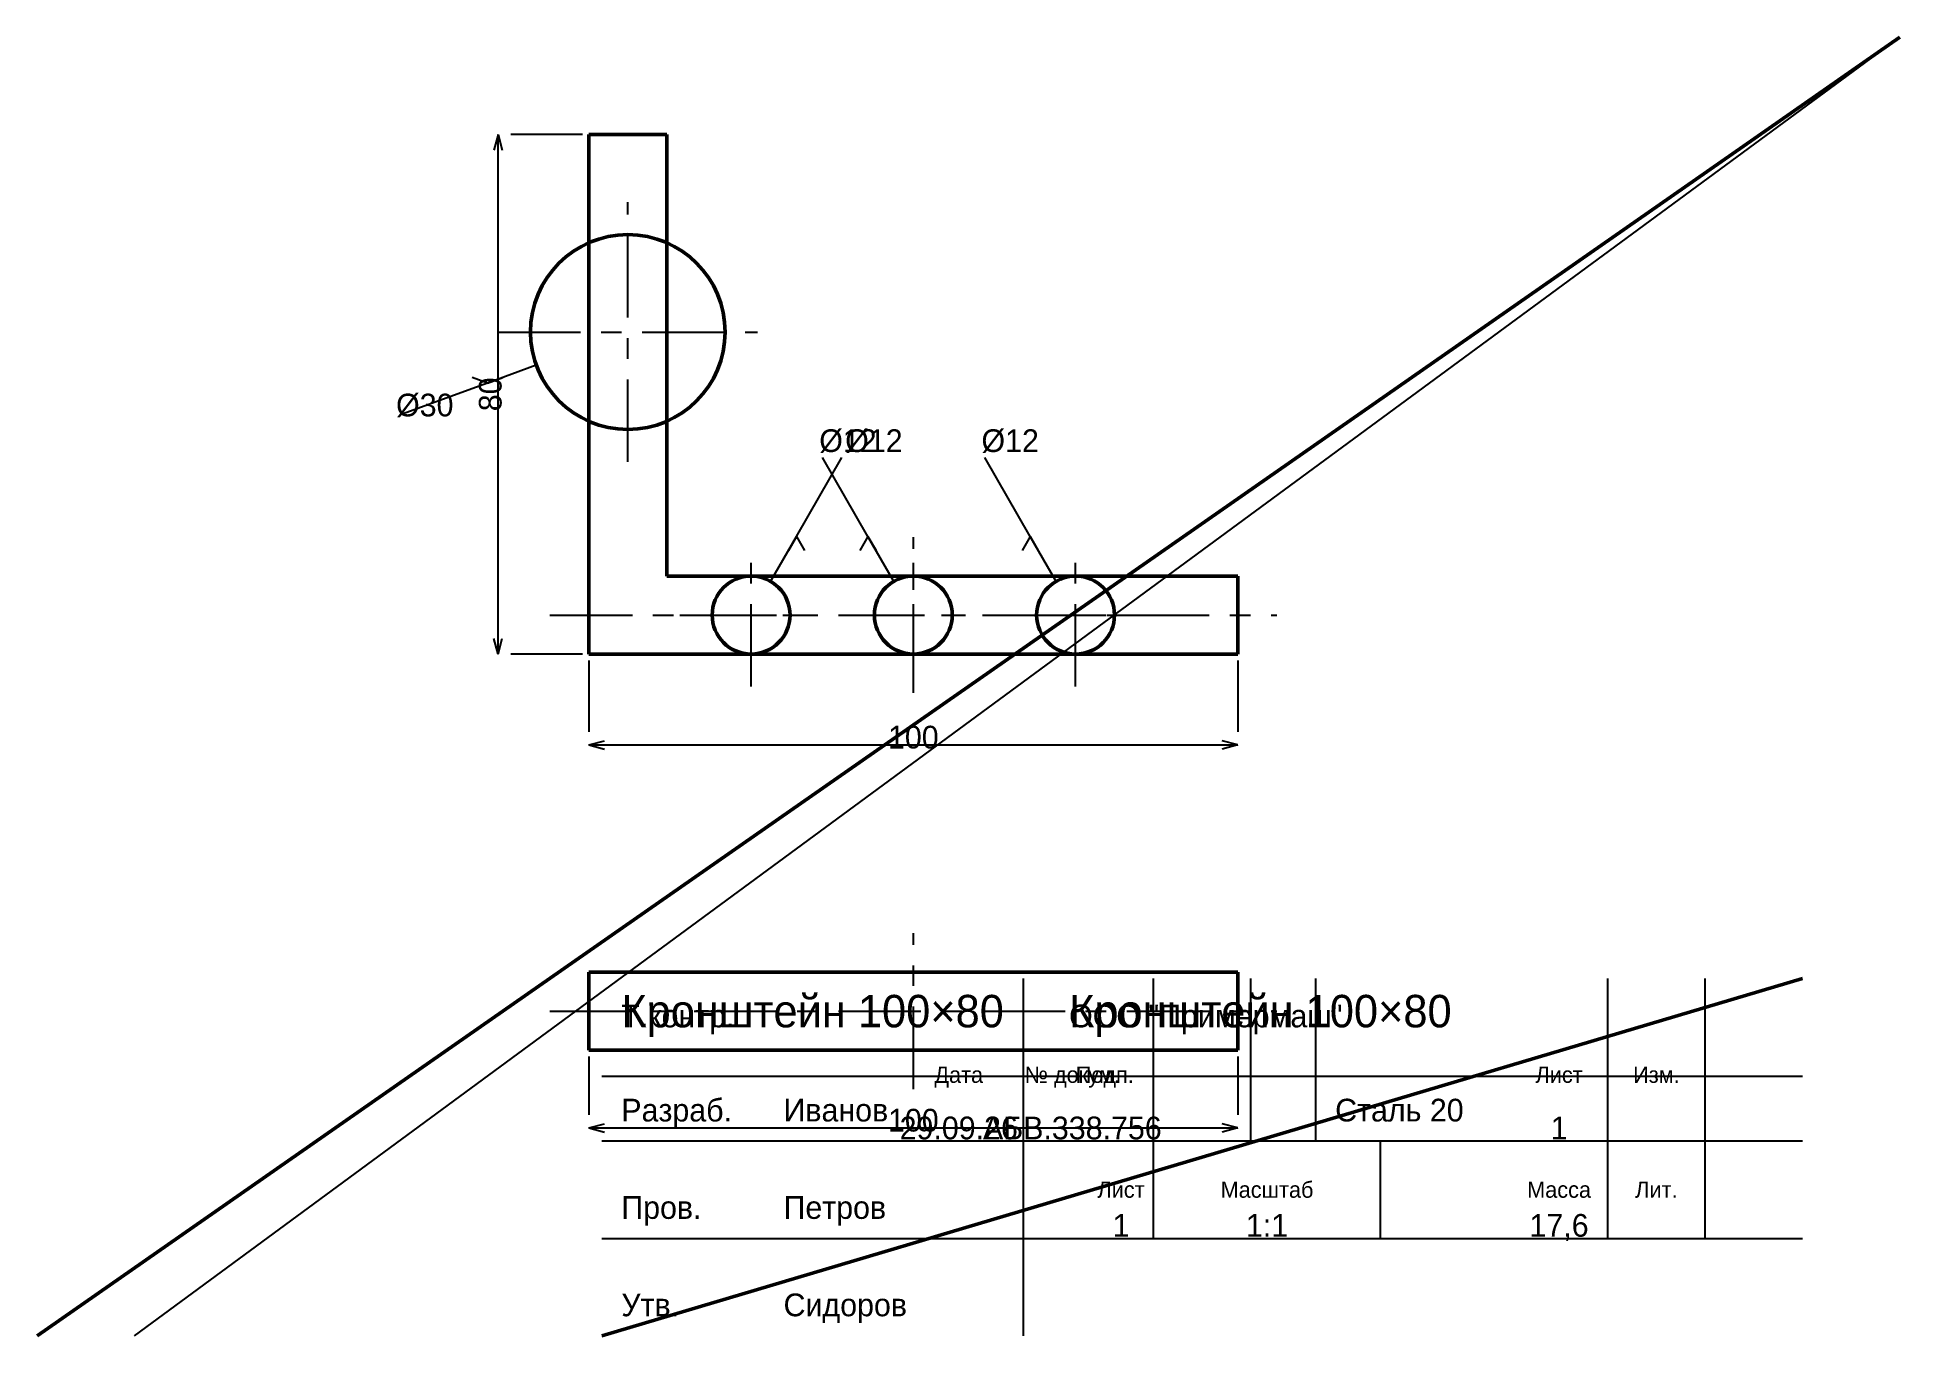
# Model space of a CAD drawing. Header units: millimetres. Extents: x 5 to 292, y 5 to 205.
import ezdxf
from ezdxf.enums import TextEntityAlignment as Align

# ---------------------------------------------------------------- set-up
doc = ezdxf.new("R2010")
doc.units = ezdxf.units.MM
doc.linetypes.add('CENTER', pattern=[22.225, 12.7, -3.175, 3.175, -3.175])
doc.linetypes.add('DASHED', pattern=[9, 6, -3])
for name, color, linetype, lineweight in [('AXIS', 7, 'CENTER', 25), ('DIMS', 7, 'CONTINUOUS', 25), ('MAIN', 7, 'CONTINUOUS', 50), ('TEXT', 7, 'CONTINUOUS', 25), ('THIN', 7, 'CONTINUOUS', 25)]:
    doc.layers.add(name, color=color, linetype=linetype, lineweight=lineweight)

msp = doc.modelspace()

# ---------------------------------------------------------------- linework, layer by layer
at = {"layer": 'AXIS', "linetype": 'CENTER', "lineweight": 25}
for p, q in [((96, 139.6), (96, 179.6)), ((76, 159.6), (116, 159.6)), ((115, 105), (115, 127)), ((140, 104), (140, 128)), ((140, 105), (140, 127)), ((165, 105), (165, 127)), ((84, 116), (196, 116)), ((104, 116), (126, 116)), ((129, 116), (151, 116)), ((154, 116), (176, 116)), ((140, 43), (140, 67)), ((84, 55), (196, 55))]:
    msp.add_line(p, q, dxfattribs=at)
at = {"layer": 'DIMS', "linetype": 'CONTINUOUS', "lineweight": 25}
for p, q in [((76, 190), (75.353, 187.585)), ((76, 110), (76, 190)), ((76, 190), (76.647, 187.585)), ((89, 190), (78, 190)), ((74.387, 151.734), (72.038, 152.589)), ((81.905, 154.47), (74.387, 151.734)), ((74.387, 151.734), (76.736, 152.589)), ((74.387, 151.734), (61.231, 146.945)), ((122, 128.124), (129, 140.249)), ((133, 128.124), (126, 140.249)), ((158, 128.124), (151, 140.249)), ((118, 121.196), (122, 128.124)), ((122, 128.124), (120.75, 125.959)), ((122, 128.124), (123.25, 125.959)), ((133, 128.124), (131.75, 125.959)), ((137, 121.196), (133, 128.124)), ((133, 128.124), (134.25, 125.959)), ((158, 128.124), (156.75, 125.959)), ((162, 121.196), (158, 128.124)), ((158, 128.124), (159.25, 125.959)), ((76, 110), (75.353, 112.415)), ((76, 110), (76.647, 112.415)), ((89, 110), (78, 110)), ((90, 109), (90, 98)), ((190, 109), (190, 98)), ((90, 96), (92.415, 96.647)), ((90, 96), (190, 96)), ((90, 96), (92.415, 95.353)), ((190, 96), (187.585, 96.647)), ((190, 96), (187.585, 95.353)), ((90, 48), (90, 39)), ((190, 48), (190, 39)), ((90, 37), (92.415, 37.647)), ((190, 37), (187.585, 37.647)), ((90, 37), (190, 37)), ((90, 37), (92.415, 36.353)), ((190, 37), (187.585, 36.353))]:
    msp.add_line(p, q, dxfattribs=at)
at = {"layer": 'MAIN', "linetype": 'CONTINUOUS', "lineweight": 50}
for p, q in [((5, 5), (292, 205)), ((102, 190), (90, 190)), ((90, 190), (90, 110)), ((102, 122), (102, 190)), ((190, 122), (102, 122)), ((190, 110), (190, 122)), ((90, 110), (190, 110)), ((90, 61), (190, 61)), ((90, 49), (90, 61)), ((190, 49), (190, 61)), ((92, 5), (277, 60)), ((90, 49), (190, 49))]:
    msp.add_line(p, q, dxfattribs=at)
for centre, radius in [((96, 159.6), 15), ((115, 116), 6), ((140, 116), 6), ((165, 116), 6)]:
    msp.add_circle(centre, radius, dxfattribs=at)
at = {"layer": 'THIN', "linetype": 'CONTINUOUS', "lineweight": 25}
for p, q in [((20, 5), (292, 205)), ((157, 5), (157, 60)), ((177, 35), (177, 60)), ((192, 35), (192, 60)), ((202, 35), (202, 60)), ((247, 35), (247, 60)), ((262, 35), (262, 60)), ((92, 45), (277, 45)), ((92, 35), (277, 35)), ((177, 20), (177, 35)), ((212, 20), (212, 35)), ((247, 20), (247, 35)), ((262, 20), (262, 35)), ((92, 20), (277, 20))]:
    msp.add_line(p, q, dxfattribs=at)
at = {"layer": 'THIN', "linetype": 'DASHED', "lineweight": 25}
for p, q in [((109, 61), (121, 61)), ((134, 61), (146, 61)), ((159, 61), (171, 61))]:
    msp.add_line(p, q, dxfattribs=at)

# ---------------------------------------------------------------- texts
at = {"layer": 'DIMS', "linetype": 'CONTINUOUS', "lineweight": 25}
msp.add_text('80', height=3.5, rotation=90, dxfattribs=at).set_placement((74.8, 150), align=Align.MIDDLE_CENTER)
for s, p in [('%%c30', (60.292, 146.603)), ('%%c12', (125.5, 141.115)), ('%%c12', (129.5, 141.115)), ('%%c12', (150.5, 141.115))]:
    msp.add_text(s, height=3.5, dxfattribs=at).set_placement(p)
for p in [(140, 97.2), (140, 38.2)]:
    msp.add_text('100', height=3.5, dxfattribs=at).set_placement(p, align=Align.MIDDLE_CENTER)
at = {"layer": 'TEXT', "linetype": 'CONTINUOUS', "lineweight": 25}
for s, height, p in [('Кронштейн 100×80', 5, (95, 52.5)), ('Кронштейн 100×80', 5, (164, 52.5)), ('Т.контр.', 3.5, (95, 52.5)), ('ООО "Примермаш"', 3.5, (164, 52.5)), ('Разраб.', 3.5, (95, 38)), ('Иванов', 3.5, (120, 38)), ('Сталь 20', 3.5, (205, 38)), ('Пров.', 3.5, (95, 23)), ('Петров', 3.5, (120, 23)), ('Утв.', 3.5, (95, 8)), ('Сидоров', 3.5, (120, 8))]:
    msp.add_text(s, height=height, dxfattribs=at).set_placement(p)
for s, height, p in [('Дата', 2.5, (147, 45.2)), ('№ докум.', 2.5, (164.5, 45.2)), ('Подп.', 2.5, (169.5, 45.2)), ('Лист', 2.5, (239.5, 45.2)), ('Изм.', 2.5, (254.5, 45.2)), ('29.09.26', 3.5, (147, 37)), ('АБВ.338.756', 3.5, (164.5, 37)), ('1', 3.5, (239.5, 37)), ('Лист', 2.5, (172, 27.5)), ('Масштаб', 2.5, (194.5, 27.5)), ('Масса', 2.5, (239.5, 27.5)), ('Лит.', 2.5, (254.5, 27.5)), ('1', 3.5, (172, 22)), ('1:1', 3.5, (194.5, 22)), ('17,6', 3.5, (239.5, 22))]:
    msp.add_text(s, height=height, dxfattribs=at).set_placement(p, align=Align.MIDDLE_CENTER)

doc.saveas('drawing.dxf')
